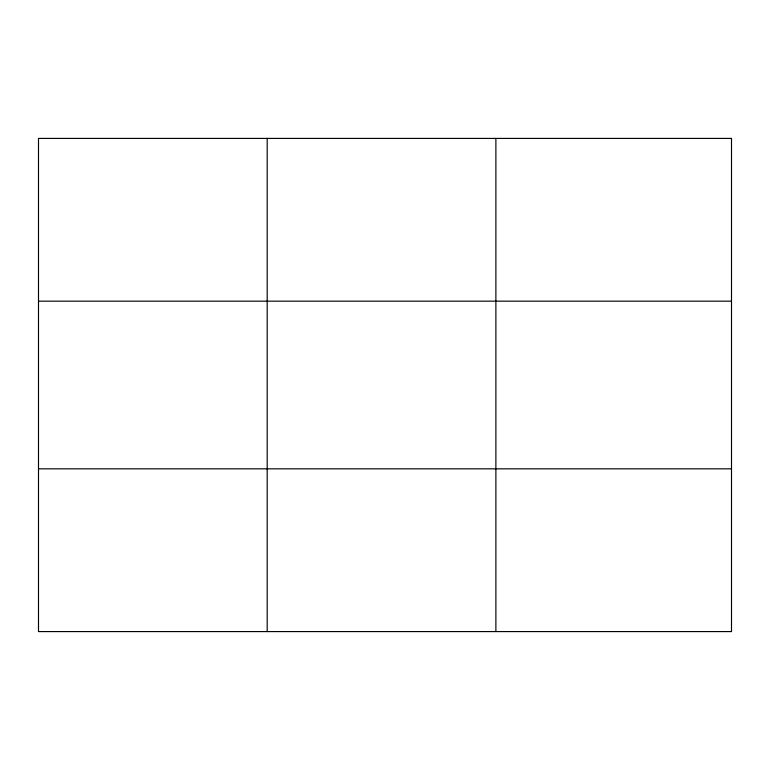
<?xml version="1.0" encoding="UTF-8"?>
<svg xmlns="http://www.w3.org/2000/svg" width="770" height="770" viewBox="0 0 770 770"><rect width="100%" height="100%" fill="white"/><g stroke="black" fill="none" stroke-linecap="round" stroke-linejoin="round"><path stroke-width="1.16" d="M267.19 631.583L267.19 138.417M495.88 631.583L495.88 138.417M38.5 301.166L731.5 301.166M38.5 468.834L731.5 468.834M731.5 138.417L731.5 631.583L38.5 631.583L38.5 138.417L731.5 138.417"/></g></svg>
